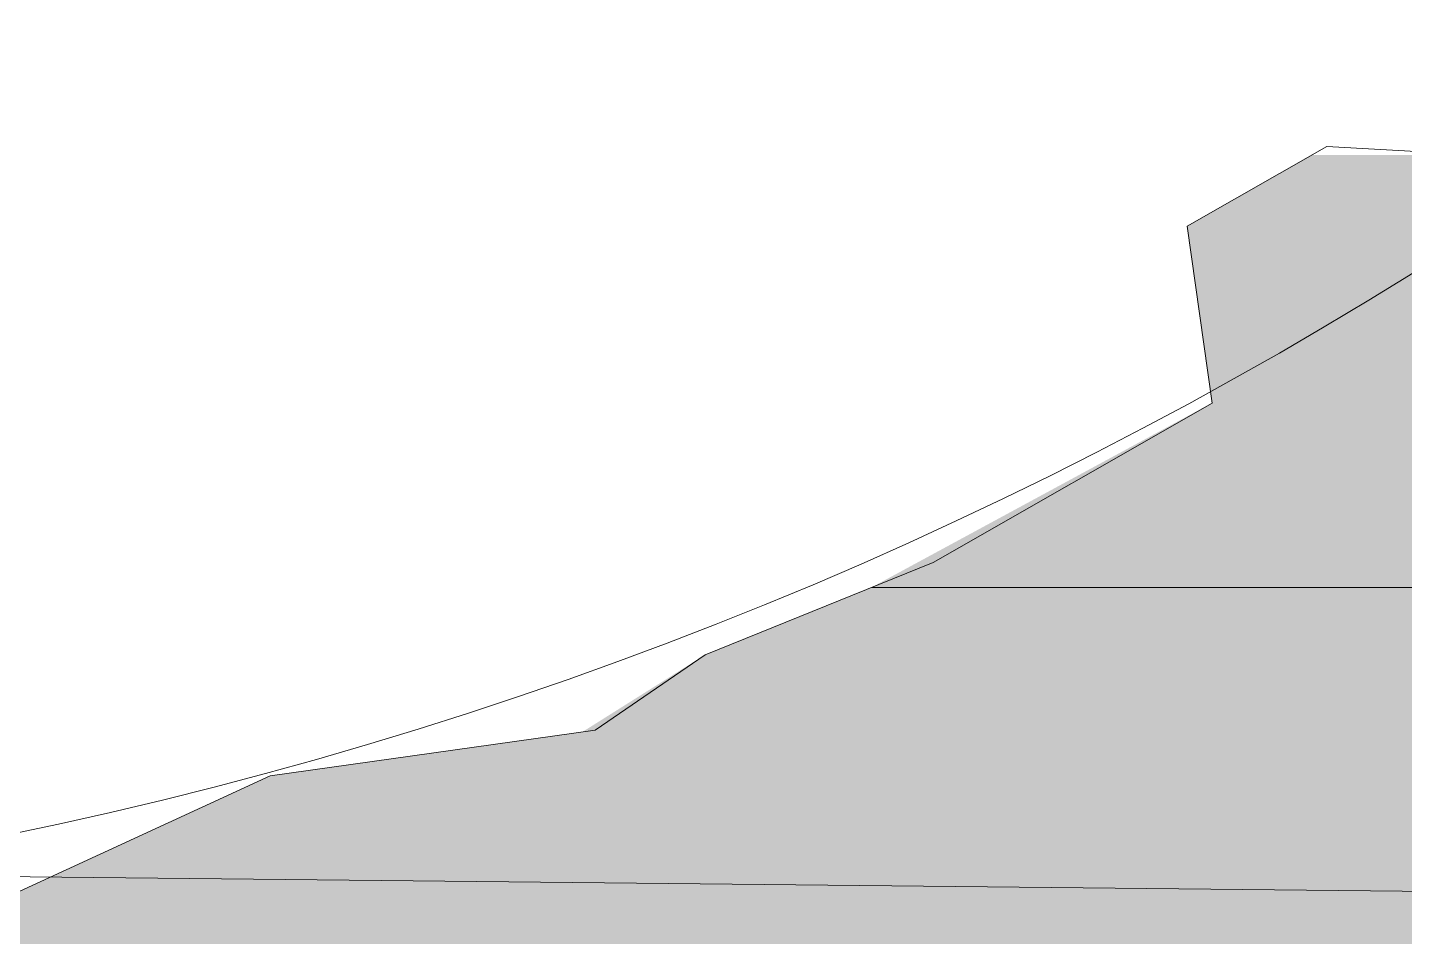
# Model space of a CAD drawing. Header units: metres. Extents: x 3856 to 4207, y -1118 to -691.
# Drawn here: x 3997.223 to 3998.3, y -967.5 to -966.789 of the extents above; entities that cross this region are included whole.
import ezdxf

# ---------------------------------------------------------------- set-up
doc = ezdxf.new("R2010")
doc.units = ezdxf.units.M
for name, color, linetype, lineweight in [('Parking', 7, 'Continuous', 9), ('Planting', 7, 'Continuous', 9), ('Surface Pattern', 7, 'Continuous', 9), ('Text Notes', 7, 'Continuous', 9)]:
    doc.layers.add(name, color=color, linetype=linetype, lineweight=lineweight)

# ---------------------------------------------------------------- blocks, each defined once
blk = doc.blocks.new('M_RPC Árbol - Caducifolio - Chopo de Lombardía - 12_2 metros-V104-IMPLANTACIÓN - KIT COMERCIAL')
at = {"layer": 'Planting'}
for p, q in [((1.573, -2.8074), (1.682, -2.745)), ((1.682, -2.745), (1.8007, -2.7518)), ((1.5924, -2.9457), (1.573, -2.8074)), ((1.3744, -3.0704), (1.5924, -2.9457)), ((1.1961, -3.1425), (1.3744, -3.0704)), ((1.1102, -3.2016), (1.1961, -3.1425)), ((0.8562, -3.2373), (1.1102, -3.2016)), ((0.6349, -3.339), (0.8562, -3.2373))]:
    blk.add_line(p, q, dxfattribs=at)
blk.add_arc((-0.0275, 0.0085), 3.3603, 180, 360, dxfattribs=at)
blk = doc.blocks.new('Cour Parqueadero verde - 5_00x2_50 p-V1038-IMPLANTACIÓN - KIT COMERCIAL')
at = {"layer": 'Parking', "true_color": 0xc1ce84}
h = blk.add_hatch(color=53, dxfattribs=at)
h.paths.add_polyline_path([(-1.2488, 2.5), (-1.2546, 2.5), (-1.2546, -2.5), (-1.0546, -2.5), (-1.0546, 1.7), (-0.3607, 1.7), (-0.3489, 1.7351), (-0.111, 1.8861), (0.0871, 1.9845), (0.2224, 2.0271), (0.3448, 2.1618), (0.4755, 2.1618), (0.5725, 2.2174), (0.5531, 2.3557), (0.8194, 2.5), (-1.0546, 2.5)])
h.paths.add_polyline_path([(1.2454, 1.9132), (1.0824, 1.8477), (0.8578, 1.8161), (0.7711, 1.7567), (0.6309, 1.7), (1.0454, 1.7), (1.0454, -2.5), (1.2454, -2.5), (1.2454, -0.5132), (1.1325, -0.5651), (1.1236, -0.4234), (1.1648, -0.301), (1.1979, -0.1214), (1.2454, -0.1196), (1.2454, 1.8519)])
h.paths.add_polyline_path([(0.3054, 1.3706), (0.2861, 1.3595), (0.1612, 1.3595), (0.045, 1.2316), (-0.111, 1.1787), (-0.3146, 1.0741), (-0.3146, 0.8954), (-0.2124, 0.9312), (-0.0419, 0.7812), (-0.0159, 0.5957), (0.1674, 0.4194), (0.3054, 0.3772), (0.3054, 1.3663)])
h.paths.add_polyline_path([(-0.3146, 0.5742), (-0.3146, -2.5), (0.3054, -2.5), (0.3054, 0.2094), (0.1564, 0.2726), (0.0794, 0.1961), (-0.1678, 0.2789), (-0.1804, 0.5359), (-0.2885, 0.5667)])
h.paths.add_polyline_path([(1.2454, -0.1682), (1.243, -0.1755), (1.2454, -0.1755)])
at = {"layer": 'Parking'}
blk.add_line((0.8194, 2.5), (-1.2546, 2.5), dxfattribs=at)

msp = doc.modelspace()

# ---------------------------------------------------------------- hatches: boundary and pattern name
at = {"layer": 'Surface Pattern', "true_color": 0xcdcdcd}
msp.add_hatch(color=254, dxfattribs=at).paths.add_polyline_path([(3995.0322, -968.8273), (3999.1037, -968.8273), (3999.1098, -967.2273), (3997.8828, -967.2273), (3997.7529, -967.2799), (3997.6568, -967.3404), (3997.4129, -967.3747), (3997.1917, -967.4764), (3997.1264, -967.2273), (3996.8987, -967.2353), (3996.9709, -967.4133), (3996.9311, -967.4659), (3996.7496, -967.515), (3996.5089, -967.4782), (3996.3805, -967.4022), (3996.2905, -967.4854), (3996.0761, -967.5074), (3995.8987, -967.4934), (3995.7536, -967.4668), (3995.7208, -967.4009), (3995.6155, -967.3216), (3995.3845, -967.3541), (3995.1373, -967.2712), (3995.1286, -967.2388), (3993.6098, -967.2388), (3993.6098, -968.8273), (3994.6173, -968.8273)])

# ---------------------------------------------------------------- linework, layer by layer
at = {"layer": 'Text Notes'}
msp.add_line((4039.8233, -967.8931), (3869.95, -966.1407), dxfattribs=at)

# ---------------------------------------------------------------- block references
at = {"layer": 'Parking', "rotation": 180}
msp.add_blockref('Cour Parqueadero verde - 5_00x2_50 p-V1038-IMPLANTACIÓN - KIT COMERCIAL', (3998.7023, -964.7273), dxfattribs=at)
at = {"layer": 'Planting'}
msp.add_blockref('M_RPC Árbol - Caducifolio - Chopo de Lombardía - 12_2 metros-V104-IMPLANTACIÓN - KIT COMERCIAL', (3996.5568, -964.1374), dxfattribs=at)

doc.saveas('drawing.dxf')
